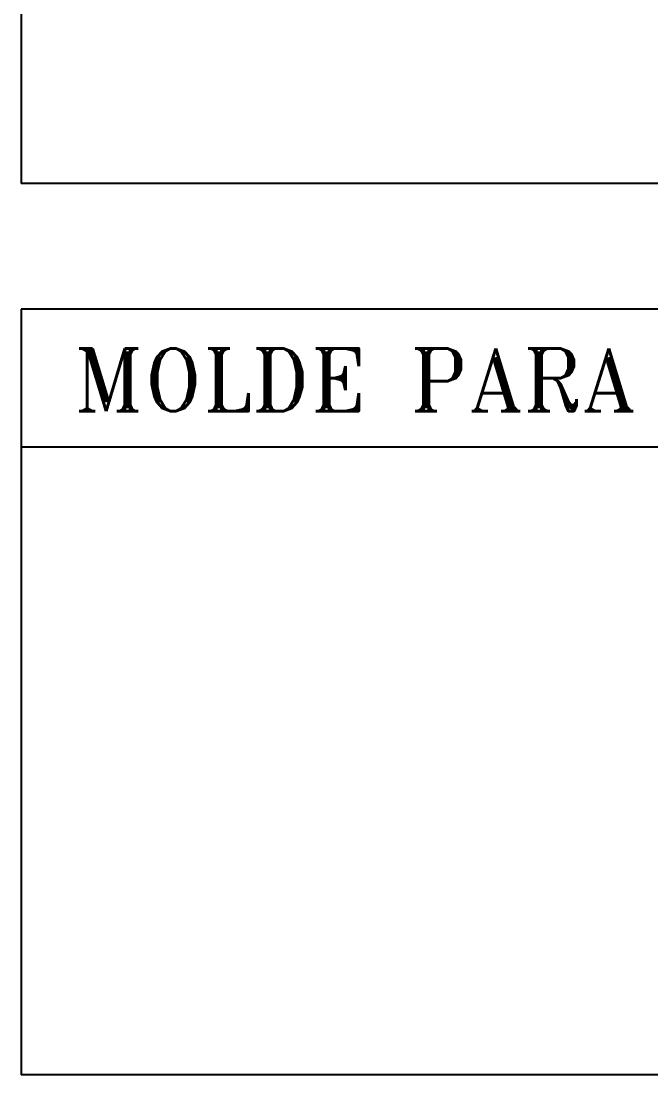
# Model space of a CAD drawing. Extents: x -800 to 12181, y -6101 to 2255.
# Drawn here: x 11257 to 11377.4, y 1609.4 to 1810.9 of the extents above; entities that cross this region are included whole.
import ezdxf

# ---------------------------------------------------------------- set-up
doc = ezdxf.new("R2010")
doc.units = 0
doc.header["$MEASUREMENT"] = 0
doc.layers.add('25', color=2, linetype='CONTINUOUS')
doc.layers.add('30', color=3, linetype='CONTINUOUS')
doc.styles.add('ROMANTICBOLD', font='ROMANT.SHX', dxfattribs={"height": 10})

msp = doc.modelspace()

# ---------------------------------------------------------------- linework, layer by layer
at = {"layer": '25', "color": 2}
for p, q in [((11256.956, 2130.206, -8.914), (11256.956, 1779.806, -8.914)), ((12180.956, 1779.806, -8.914), (11256.956, 1779.806, -8.914)), ((12180.956, 1755.806, -8.914), (11256.956, 1755.806, -8.914)), ((11256.956, 1755.806, -8.914), (11256.956, 1609.406, -8.914)), ((12180.956, 1729.406, -8.914), (11256.956, 1729.406, -8.914)), ((12180.956, 1609.406, -8.914), (11256.956, 1609.406, -8.914))]:
    msp.add_line(p, q, dxfattribs=at)

# ---------------------------------------------------------------- texts
at = {"layer": '30', "style": 'ROMANTICBOLD'}
msp.add_text('MOLDE PARA SOLDA "CABOxCABO" (-) INSTALACAO DO CABO NA HORIZONTAL', height=12, dxfattribs=at).set_placement((11267.033, 1736.316, -8.914))

doc.saveas('drawing.dxf')
